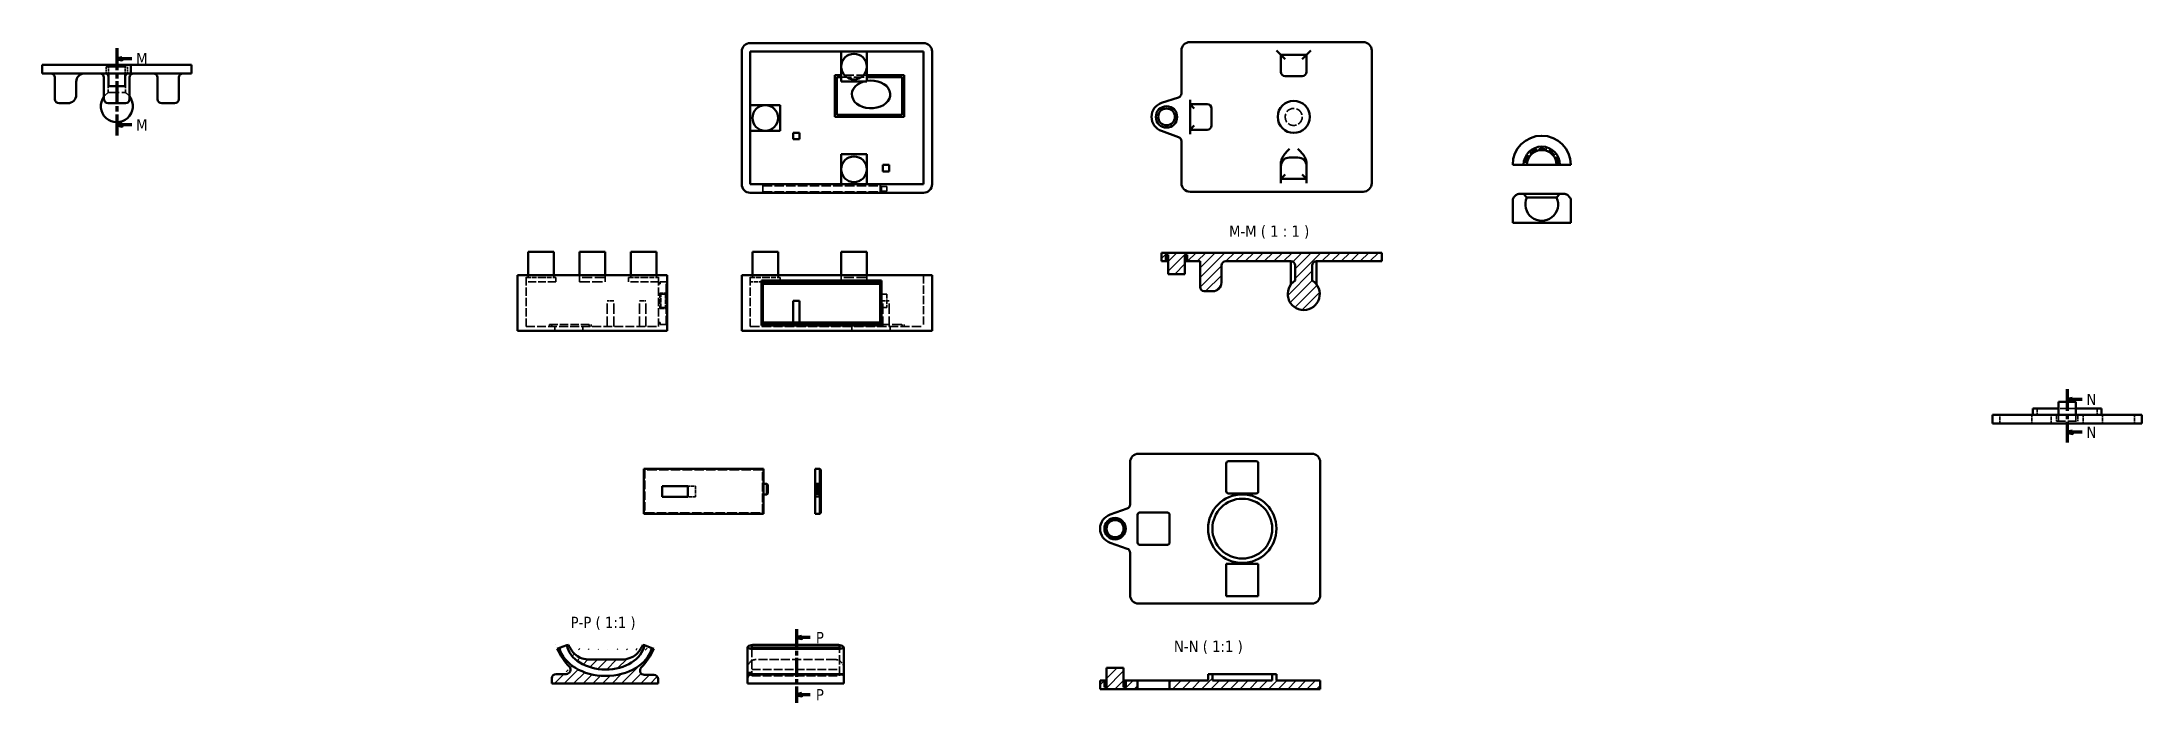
# Model space of a CAD drawing. Header units: millimetres. Extents: x -172 to 811, y 72 to 381.
import ezdxf

# ---------------------------------------------------------------- set-up
doc = ezdxf.new("R2010")
doc.units = ezdxf.units.MM
doc.linetypes.add('CHAIN', pattern=[0.3543, 0.2362, -0.0295, 0.0591, -0.0295])
doc.linetypes.add('DASHED', pattern=[0.2068, 0.1655, -0.0413])
for name, color, linetype, lineweight in [('기호(ISO)', 7, 'Continuous', 25), ('단면선(ISO)', 7, 'CHAIN', 70), ('외형선(ISO)', 7, 'Continuous', 50), ('은선 (ISO)', 7, 'DASHED', 35), ('해치 (ISO)', 7, 'Continuous', 18)]:
    doc.layers.add(name, color=color, linetype=linetype, lineweight=lineweight)
doc.styles.add('레이블 텍스트 (ISO)', font='tahoma.ttf')
pattern_1 = [(45, (0, 0), (-2.245064, 2.245064), [])]

# ---------------------------------------------------------------- blocks, each defined once
blk = doc.blocks.new('2dTransSection0')
at = {"layer": '단면선(ISO)', "linetype": 'CHAIN', "ltscale": 43.675648}
blk.add_line((-136.53, 378.61), (-136.53, 337.78), dxfattribs=at)
at = {"layer": '단면선(ISO)', "linetype": 'Continuous', "lineweight": 140}
for p, q in [((-136.53, 378.61), (-136.53, 368.73)), ((-136.53, 347.66), (-136.53, 337.78))]:
    blk.add_line(p, q, dxfattribs=at)
at = {"layer": '단면선(ISO)', "linetype": 'Continuous'}
for p, q in [((-134.03, 374.17), (-136.53, 373.67)), ((-134.03, 373.67), (-136.53, 373.67)), ((-136.53, 373.67), (-134.03, 373.17)), ((-134.03, 373.17), (-134.03, 374.17)), ((-129.5, 373.67), (-134.03, 373.67)), ((-134.03, 343.22), (-136.53, 342.72)), ((-134.03, 342.72), (-136.53, 342.72)), ((-136.53, 342.72), (-134.03, 342.22)), ((-134.03, 342.22), (-134.03, 343.22)), ((-129.5, 342.72), (-134.03, 342.72))]:
    blk.add_line(p, q, dxfattribs=at)
at = {"layer": '단면선(ISO)', "linetype": 'Continuous', "flags": 128}
for points in [[(-134.03, 374.17), (-136.53, 373.67), (-134.03, 373.17), (-134.03, 374.17)], [(-134.03, 343.22), (-136.53, 342.72), (-134.03, 342.22), (-134.03, 343.22)]]:
    blk.add_lwpolyline(points, dxfattribs=at)
at = {"layer": '단면선(ISO)'}
for points in [[(-134.03, 374.17), (-136.53, 373.67), (-134.03, 373.17), (-134.03, 374.17)], [(-134.03, 343.22), (-136.53, 342.72), (-134.03, 342.22), (-134.03, 343.22)]]:
    blk.add_solid(points, dxfattribs=at)
at = {"layer": '단면선(ISO)', "char_height": 5.25, "attachment_point": 7, "style": '레이블 텍스트 (ISO)'}
for insert in [(-127.51, 371.04), (-127.51, 340.09)]:
    blk.add_mtext('M', dxfattribs=dict(at, insert=insert))
blk = doc.blocks.new('2dTransSection1')
at = {"layer": '단면선(ISO)', "linetype": 'CHAIN', "ltscale": 43.210392}
blk.add_line((775.76, 219.21), (775.76, 194.19), dxfattribs=at)
at = {"layer": '단면선(ISO)', "linetype": 'Continuous', "lineweight": 140}
for p, q in [((775.76, 219.21), (775.76, 209.5)), ((775.76, 203.9), (775.76, 194.19))]:
    blk.add_line(p, q, dxfattribs=at)
at = {"layer": '단면선(ISO)', "linetype": 'Continuous'}
for p, q in [((778.26, 214.85), (775.76, 214.35)), ((778.26, 214.35), (775.76, 214.35)), ((775.76, 214.35), (778.26, 213.85)), ((778.26, 213.85), (778.26, 214.85)), ((782.73, 214.35), (778.26, 214.35)), ((778.26, 199.54), (775.76, 199.04)), ((778.26, 199.04), (775.76, 199.04)), ((775.76, 199.04), (778.26, 198.54)), ((778.26, 198.54), (778.26, 199.54)), ((782.73, 199.04), (778.26, 199.04))]:
    blk.add_line(p, q, dxfattribs=at)
at = {"layer": '단면선(ISO)', "linetype": 'Continuous', "flags": 128}
for points in [[(778.26, 214.85), (775.76, 214.35), (778.26, 213.85), (778.26, 214.85)], [(778.26, 199.54), (775.76, 199.04), (778.26, 198.54), (778.26, 199.54)]]:
    blk.add_lwpolyline(points, dxfattribs=at)
at = {"layer": '단면선(ISO)'}
for points in [[(778.26, 214.85), (775.76, 214.35), (778.26, 213.85), (778.26, 214.85)], [(778.26, 199.54), (775.76, 199.04), (778.26, 198.54), (778.26, 199.54)]]:
    blk.add_solid(points, dxfattribs=at)
at = {"layer": '단면선(ISO)', "char_height": 5.25, "attachment_point": 7, "style": '레이블 텍스트 (ISO)'}
for insert in [(784.79, 211.73), (784.79, 196.42)]:
    blk.add_mtext('N', dxfattribs=dict(at, insert=insert))
blk = doc.blocks.new('2dTransSection2')
at = {"layer": '단면선(ISO)', "linetype": 'CHAIN', "ltscale": 37.683731}
blk.add_line((181.44, 106.94), (181.44, 72.48), dxfattribs=at)
at = {"layer": '단면선(ISO)', "linetype": 'Continuous', "lineweight": 140}
for p, q in [((181.44, 106.94), (181.44, 99.19)), ((181.44, 80.23), (181.44, 72.48))]:
    blk.add_line(p, q, dxfattribs=at)
at = {"layer": '단면선(ISO)', "linetype": 'Continuous'}
for p, q in [((183.94, 103.56), (181.44, 103.06)), ((183.94, 103.06), (181.44, 103.06)), ((181.44, 103.06), (183.94, 102.56)), ((183.94, 102.56), (183.94, 103.56)), ((187.77, 103.06), (183.94, 103.06)), ((183.94, 76.86), (181.44, 76.36)), ((183.94, 76.36), (181.44, 76.36)), ((181.44, 76.36), (183.94, 75.86)), ((183.94, 75.86), (183.94, 76.86)), ((187.77, 76.36), (183.94, 76.36))]:
    blk.add_line(p, q, dxfattribs=at)
at = {"layer": '단면선(ISO)', "linetype": 'Continuous', "flags": 128}
for points in [[(183.94, 103.56), (181.44, 103.06), (183.94, 102.56), (183.94, 103.56)], [(183.94, 76.86), (181.44, 76.36), (183.94, 75.86), (183.94, 76.86)]]:
    blk.add_lwpolyline(points, dxfattribs=at)
at = {"layer": '단면선(ISO)'}
for points in [[(183.94, 103.56), (181.44, 103.06), (183.94, 102.56), (183.94, 103.56)], [(183.94, 76.86), (181.44, 76.36), (183.94, 75.86), (183.94, 76.86)]]:
    blk.add_solid(points, dxfattribs=at)
at = {"layer": '단면선(ISO)', "char_height": 5.25, "attachment_point": 7, "style": '레이블 텍스트 (ISO)'}
for insert in [(190.46, 100.44), (190.46, 73.73)]:
    blk.add_mtext('P', dxfattribs=dict(at, insert=insert))

msp = doc.modelspace()

# ---------------------------------------------------------------- hatches: boundary and pattern name
at = {"layer": '해치 (ISO)'}
h = msp.add_hatch(dxfattribs=at)
h.set_pattern_fill('ANSI31', color=256, scale=25.4, style=0)
h.set_pattern_definition(pattern_1)
edge = h.paths.add_edge_path()
edge.add_ellipse((376.16, 268.99), major_axis=(0, -4), ratio=1, start_angle=0, end_angle=90)
edge.add_line((380.16, 268.99), (380.16, 276.99))
edge.add_ellipse((382.16, 276.99), major_axis=(-2, 0), ratio=1, start_angle=270, end_angle=360, ccw=False)
edge.add_line((382.16, 278.99), (412.66, 278.99))
edge.add_ellipse((412.66, 276.99), major_axis=(0, 2), ratio=1, start_angle=270, end_angle=360, ccw=False)
edge.add_line((414.66, 276.99), (414.66, 269.99))
edge.add_ellipse((418.66, 263.65), major_axis=(-4, 6.34), ratio=1, start_angle=0, end_angle=295.54224)
edge.add_line((422.66, 269.99), (422.66, 276.99))
edge.add_ellipse((424.66, 276.99), major_axis=(-2, 0), ratio=1, start_angle=270, end_angle=360, ccw=False)
edge.add_line((424.66, 278.99), (455.16, 278.99))
edge.add_line((455.16, 278.99), (455.16, 282.99))
edge.add_line((455.16, 282.99), (352.16, 282.99))
edge.add_line((352.16, 282.99), (352.16, 278.99))
edge.add_line((352.16, 278.99), (354.16, 278.99))
edge.add_line((354.16, 278.99), (354.16, 281.99))
edge.add_line((354.16, 281.99), (355.26, 281.99))
edge.add_line((355.26, 281.99), (355.26, 272.99))
edge.add_line((355.26, 272.99), (363.06, 272.99))
edge.add_line((363.06, 272.99), (363.06, 281.99))
edge.add_line((363.06, 281.99), (364.16, 281.99))
edge.add_line((364.16, 281.99), (364.16, 278.99))
edge.add_line((364.16, 278.99), (370.16, 278.99))
edge.add_line((370.16, 278.99), (370.16, 266.99))
edge.add_ellipse((372.16, 266.99), major_axis=(-2, 0), ratio=1, start_angle=0, end_angle=90)
edge.add_line((372.16, 264.99), (376.16, 264.99))
h = msp.add_hatch(dxfattribs=at)
h.set_pattern_fill('ANSI31', color=256, scale=25.4, style=0)
h.set_pattern_definition(pattern_1)
edge = h.paths.add_edge_path()
edge.add_ellipse((114.71, 83.64), major_axis=(2, 0), ratio=1, start_angle=0, end_angle=90)
edge.add_line((114.71, 85.64), (110.18, 85.64))
edge.add_ellipse((110.18, 87.64), major_axis=(0, -2), ratio=1, start_angle=225.6702, end_angle=360, ccw=False)
edge.add_ellipse((92.12, 113.64), major_axis=(0, -32), ratio=0.8125, start_angle=39.75144, end_angle=60.16582)
edge.add_line((114.68, 97.72), (113.74, 98.09))
edge.add_ellipse((92.12, 101.12), major_axis=(-22.01, 0), ratio=0.726484, start_angle=10.48611, end_angle=169.08726, ccw=False)
edge.add_line((70.48, 98.21), (69.51, 97.86))
edge.add_ellipse((92.12, 113.64), major_axis=(0, -32), ratio=0.8125, start_angle=299.55749, end_angle=319.27704)
edge.add_ellipse((73.71, 88.02), major_axis=(1.45, 1.37), ratio=1, start_angle=226.65449, end_angle=360, ccw=False)
edge.add_line((73.71, 86.02), (69, 86.02))
edge.add_ellipse((69, 84.02), major_axis=(0, 2), ratio=1, start_angle=0, end_angle=90)
edge.add_line((67, 84.02), (67, 81.64))
edge.add_line((67, 81.64), (116.71, 81.64))
edge.add_line((116.71, 81.64), (116.71, 83.64))
edge = h.paths.add_edge_path()
edge.add_line((74.7, 99.74), (73.97, 99.48))
edge.add_ellipse((92.12, 101.12), major_axis=(-18.3, 0), ratio=0.709777, start_angle=7.25509, end_angle=172.65252)
edge.add_line((110.27, 99.46), (109.55, 99.74))
edge.add_spline(control_points=[(109.55, 99.74), (109.22, 99.06), (108.86, 98.39), (108.48, 97.73)], knot_values=[-0.852127, -0.852127, -0.852127, -0.852127, -0.624099, -0.624099, -0.624099, -0.624099], degree=3, periodic=0)
edge.add_spline(control_points=[(108.48, 97.73), (107.93, 96.79), (107.23, 95.94), (105.59, 94.51), (104.65, 93.94), (102.44, 93.03), (101.15, 92.78), (99.85, 92.78)], knot_values=[-1.044547, -1.044547, -1.044547, -1.044547, -0.717595, -0.717595, -0.390644, -0.390644, 0, 0, 0, 0], degree=3, periodic=0)
edge.add_line((99.85, 92.78), (84.4, 92.78))
edge.add_spline(control_points=[(84.4, 92.78), (83.31, 92.78), (82.23, 92.95), (80.16, 93.65), (79.19, 94.17), (77.29, 95.62), (76.42, 96.61), (75.76, 97.73)], knot_values=[-1.044547, -1.044547, -1.044547, -1.044547, -0.717595, -0.717595, -0.390644, -0.390644, 0, 0, 0, 0], degree=3, periodic=0)
edge.add_spline(control_points=[(75.76, 97.73), (75.38, 98.39), (75.02, 99.06), (74.7, 99.74)], knot_values=[-0.227868, -0.227868, -0.227868, -0.227868, 0, 0, 0, 0], degree=3, periodic=0)
h = msp.add_hatch(dxfattribs=at)
h.set_pattern_fill('ANSI31', color=256, scale=25.4, style=0)
h.set_pattern_definition(pattern_1)
h.paths.add_polyline_path([(325.41, 79.92), (325.41, 82.92), (323.41, 82.92), (323.41, 78.92), (340.91, 78.92), (340.91, 82.92), (335.41, 82.92), (335.41, 79.92), (334.41, 79.92), (334.41, 88.92), (326.41, 88.92), (326.41, 79.92)])
h.paths.add_polyline_path([(405.91, 82.92), (405.91, 85.92), (403.91, 85.92), (403.91, 82.92), (375.91, 82.92), (375.91, 85.92), (373.91, 85.92), (373.91, 82.92), (355.91, 82.92), (355.91, 78.92), (426.41, 78.92), (426.41, 82.92)])

# ---------------------------------------------------------------- linework, layer by layer
at = {"layer": '외형선(ISO)'}
for p, q in [((155.78, 377), (155.78, 315)), ((240.78, 381), (159.78, 381)), ((159.78, 377), (240.78, 377)), ((159.78, 315), (159.78, 377)), ((202.28, 377), (202.28, 370)), ((214.28, 370), (214.28, 377)), ((240.78, 377), (240.78, 315)), ((244.78, 315), (244.78, 377)), ((361.47, 357.47), (361.47, 377.49)), ((365.47, 381.49), (446.47, 381.49)), ((405.97, 377.49), (407.97, 375.49)), ((419.97, 375.49), (407.97, 375.49)), ((407.97, 375.49), (407.97, 367.49)), ((407.97, 375.49), (409.97, 373.49)), ((419.97, 375.49), (417.97, 373.49)), ((419.97, 375.49), (421.97, 377.49)), ((419.97, 367.49), (419.97, 375.49)), ((450.47, 315.49), (450.47, 377.49)), ((-171.53, 370.83), (-167.53, 370.83)), ((-171.53, 370.83), (-171.53, 366.83)), ((-167.53, 366.83), (-171.53, 366.83)), ((-167.53, 370.83), (-147.87, 370.83)), ((-167.53, 366.83), (-147.87, 366.83)), ((-165.53, 364.83), (-165.53, 354.83)), ((-145.99, 370.83), (-147.87, 370.83)), ((-147.87, 366.83), (-145.99, 366.83)), ((-145.99, 370.83), (-143.12, 370.83)), ((-145.99, 366.83), (-143.12, 366.83)), ((-129.94, 370.83), (-143.12, 370.83)), ((-129.94, 366.83), (-143.12, 366.83)), ((-142.53, 364.83), (-142.53, 354.83)), ((-140.43, 360.83), (-140.43, 366.83)), ((-132.63, 360.83), (-132.63, 366.83)), ((-130.53, 364.83), (-130.53, 354.83)), ((-129.94, 370.83), (-127.46, 370.83)), ((-129.94, 366.83), (-129.94, 370.83)), ((-129.94, 366.83), (-127.46, 366.83)), ((-125.55, 370.83), (-127.46, 370.83)), ((-127.46, 366.83), (-125.55, 366.83)), ((-125.55, 370.83), (-105.53, 370.83)), ((-125.55, 366.83), (-105.53, 366.83)), ((-117.53, 364.83), (-117.53, 354.83)), ((-107.53, 364.83), (-107.53, 354.83)), ((-105.53, 370.83), (-101.53, 370.83)), ((-101.53, 366.83), (-105.53, 366.83)), ((-101.53, 366.83), (-101.53, 370.83)), ((199.28, 366), (199.28, 346.5)), ((202.28, 366), (199.28, 366)), ((200.28, 347.5), (200.28, 365)), ((200.28, 365), (202.28, 365)), ((202.28, 370), (202.28, 363)), ((214.28, 363), (214.28, 370)), ((231.78, 366), (214.28, 366)), ((214.28, 365), (230.78, 365)), ((230.78, 365), (230.78, 347.5)), ((231.78, 346.5), (231.78, 366)), ((409.97, 365.49), (417.97, 365.49)), ((-155.53, 356.83), (-155.53, 362.83)), ((-132.63, 360.83), (-140.43, 360.83)), ((202.28, 363), (214.28, 363)), ((352.11, 353.08), (360.06, 355.56)), ((365.47, 354.49), (365.47, 352.49)), ((-163.53, 352.83), (-159.53, 352.83)), ((-140.53, 352.83), (-132.53, 352.83)), ((-115.53, 352.83), (-109.53, 352.83)), ((166.78, 352), (159.78, 352)), ((173.78, 352), (166.78, 352)), ((173.78, 340), (173.78, 352)), ((199.28, 346.5), (231.78, 346.5)), ((230.78, 347.5), (200.28, 347.5)), ((371.47, 352.49), (365.47, 352.49)), ((365.47, 352.49), (367.47, 350.49)), ((365.47, 352.49), (365.47, 340.49)), ((371.47, 352.49), (373.47, 352.49)), ((375.47, 342.49), (375.47, 350.49)), ((159.78, 340), (166.78, 340)), ((166.78, 340), (173.78, 340)), ((179.78, 339), (179.78, 336)), ((182.78, 339), (179.78, 339)), ((179.78, 336), (182.78, 336)), ((182.78, 336), (182.78, 339)), ((360.14, 337.03), (352.11, 339.9)), ((361.47, 315.49), (361.47, 335.15)), ((365.47, 340.49), (367.47, 342.49)), ((365.47, 340.49), (371.47, 340.49)), ((365.47, 340.49), (365.47, 338.49)), ((373.47, 340.49), (371.47, 340.49)), ((214.28, 329), (202.28, 329)), ((202.28, 329), (202.28, 322)), ((214.28, 322), (214.28, 329)), ((407.97, 324.56), (407.97, 323.49)), ((415.97, 327.49), (411.97, 327.49)), ((419.97, 323.49), (419.97, 324.56)), ((240.78, 315), (159.78, 315)), ((202.28, 322), (202.28, 315)), ((214.28, 315), (214.28, 322)), ((221.78, 324), (221.78, 321)), ((224.78, 324), (221.78, 324)), ((221.78, 321), (224.78, 321)), ((224.78, 321), (224.78, 324)), ((407.97, 323.49), (407.97, 317.49)), ((407.97, 317.49), (409.97, 319.49)), ((407.97, 317.49), (407.97, 315.49)), ((407.97, 317.49), (419.97, 317.49)), ((419.97, 317.49), (417.97, 319.49)), ((419.97, 317.49), (419.97, 323.49)), ((419.97, 315.49), (419.97, 317.49)), ((516.98, 324.08), (516.4, 324.08)), ((516.98, 324.08), (517.81, 324.08)), ((519.23, 324.08), (517.81, 324.08)), ((521.49, 324.08), (519.23, 324.08)), ((523.06, 324.08), (521.49, 324.08)), ((536.93, 324.08), (523.06, 324.08)), ((538.51, 324.08), (536.93, 324.08)), ((540.77, 324.08), (538.51, 324.08)), ((542.18, 324.08), (540.77, 324.08)), ((542.18, 324.08), (543.01, 324.08)), ((543.6, 324.08), (543.01, 324.08)), ((159.78, 311), (240.78, 311)), ((446.47, 311.49), (365.47, 311.49)), ((516.4, 307.61), (516.4, 296.9)), ((516.98, 309.02), (517.81, 309.85)), ((521.49, 310.44), (519.23, 310.44)), ((523.06, 308.79), (521.49, 310.44)), ((521.49, 310.44), (538.51, 310.44)), ((523.06, 308.79), (536.93, 308.79)), ((538.51, 310.44), (536.93, 308.79)), ((540.77, 310.44), (538.51, 310.44)), ((542.18, 309.85), (543.01, 309.02)), ((543.6, 296.9), (543.6, 307.61)), ((516.4, 296.9), (543.6, 296.9)), ((67.88, 283.44), (55.88, 283.44)), ((55.88, 272.44), (55.88, 283.44)), ((67.88, 272.44), (67.88, 283.44)), ((91.88, 283.44), (79.88, 283.44)), ((79.88, 272.44), (79.88, 283.44)), ((91.88, 272.44), (91.88, 283.44)), ((115.88, 283.44), (103.88, 283.44)), ((103.88, 272.44), (103.88, 283.44)), ((115.88, 272.44), (115.88, 283.44)), ((172.78, 283.44), (160.78, 283.44)), ((160.78, 272.44), (160.78, 283.44)), ((172.78, 272.44), (172.78, 283.44)), ((214.28, 283.44), (202.28, 283.44)), ((202.28, 272.44), (202.28, 283.44)), ((214.28, 272.44), (214.28, 283.44)), ((455.16, 282.99), (352.16, 282.99)), ((352.16, 282.99), (352.16, 278.99)), ((352.16, 278.99), (354.16, 278.99)), ((354.16, 278.99), (354.16, 281.99)), ((354.16, 281.99), (355.26, 281.99)), ((355.26, 278.99), (354.16, 278.99)), ((355.26, 281.99), (355.26, 272.99)), ((363.06, 272.99), (363.06, 281.99)), ((363.06, 281.99), (364.16, 281.99)), ((364.16, 278.99), (363.06, 278.99)), ((364.16, 281.99), (364.16, 278.99)), ((364.16, 278.99), (370.16, 278.99)), ((370.16, 278.99), (370.16, 266.99)), ((380.16, 268.99), (380.16, 276.99)), ((382.16, 278.99), (412.66, 278.99)), ((412.66, 278.99), (412.66, 274.99)), ((414.66, 276.99), (414.66, 269.99)), ((422.66, 269.99), (422.66, 276.99)), ((424.66, 278.99), (455.16, 278.99)), ((424.66, 274.99), (424.66, 278.99)), ((455.16, 278.99), (455.16, 282.99)), ((50.88, 272.44), (50.88, 246.44)), ((50.88, 272.44), (54.88, 272.44)), ((54.88, 272.44), (116.88, 272.44)), ((116.88, 272.44), (120.88, 272.44)), ((120.88, 246.44), (120.88, 272.44)), ((155.78, 272.44), (155.78, 246.44)), ((155.78, 272.44), (159.78, 272.44)), ((159.78, 272.44), (240.78, 272.44)), ((221.08, 269.94), (165.08, 269.94)), ((165.08, 269.94), (165.58, 269.44)), ((165.08, 269.94), (165.08, 248.94)), ((165.58, 269.44), (220.58, 269.44)), ((165.58, 249.44), (165.58, 269.44)), ((165.58, 268.44), (220.58, 268.44)), ((220.58, 269.44), (221.08, 269.94)), ((220.58, 269.44), (220.58, 264.04)), ((221.08, 248.94), (221.08, 269.94)), ((244.78, 272.44), (240.78, 272.44)), ((244.78, 272.44), (244.78, 246.44)), ((355.26, 272.99), (363.06, 272.99)), ((412.66, 274.99), (412.66, 268.15)), ((424.66, 268.15), (424.66, 274.99)), ((179.78, 250.44), (179.78, 260.44)), ((179.78, 260.44), (182.78, 260.44)), ((182.78, 250.44), (182.78, 260.44)), ((220.58, 264.04), (220.73, 263.89)), ((220.58, 264.04), (220.58, 256.84)), ((220.73, 256.99), (220.58, 256.84)), ((220.58, 256.84), (220.58, 249.44)), ((220.73, 263.89), (220.73, 256.99)), ((372.16, 264.99), (376.16, 264.99)), ((54.88, 246.44), (50.88, 246.44)), ((54.88, 246.44), (116.88, 246.44)), ((120.88, 246.44), (116.88, 246.44)), ((159.78, 246.44), (155.78, 246.44)), ((159.78, 246.44), (240.78, 246.44)), ((165.58, 249.44), (165.08, 248.94)), ((165.08, 248.94), (221.08, 248.94)), ((220.58, 250.44), (165.58, 250.44)), ((220.58, 249.44), (165.58, 249.44)), ((221.08, 248.94), (220.58, 249.44)), ((240.78, 246.44), (244.78, 246.44)), ((740.76, 207.22), (744.76, 207.22)), ((740.76, 207.22), (740.76, 203.22)), ((744.76, 207.22), (764.5, 207.22)), ((771.76, 210.22), (759.76, 210.22)), ((759.76, 207.22), (759.76, 210.22)), ((766.39, 207.22), (764.5, 207.22)), ((766.39, 207.22), (769.15, 207.22)), ((782.38, 207.22), (769.15, 207.22)), ((779.76, 213.22), (771.76, 213.22)), ((771.76, 207.22), (771.76, 213.22)), ((779.76, 207.22), (779.76, 213.22)), ((791.76, 210.22), (779.76, 210.22)), ((782.38, 207.22), (785.14, 207.22)), ((787.02, 207.22), (785.14, 207.22)), ((787.02, 207.22), (806.76, 207.22)), ((791.76, 207.22), (791.76, 210.22)), ((806.76, 207.22), (810.76, 207.22)), ((810.76, 203.22), (810.76, 207.22)), ((744.76, 203.22), (740.76, 203.22)), ((744.76, 203.22), (764.5, 203.22)), ((764.5, 203.22), (766.39, 203.22)), ((769.15, 203.22), (766.39, 203.22)), ((769.15, 203.22), (782.38, 203.22)), ((785.14, 203.22), (782.38, 203.22)), ((785.14, 203.22), (787.02, 203.22)), ((787.02, 203.22), (806.76, 203.22)), ((810.76, 203.22), (806.76, 203.22)), ((422.41, 188.98), (341.41, 188.98)), ((110.02, 181.92), (110.02, 160.92)), ((166.02, 181.92), (110.02, 181.92)), ((166.02, 160.92), (166.02, 181.92)), ((192.25, 181.92), (190.05, 181.92)), ((190.05, 160.92), (190.05, 181.92)), ((192.75, 181.42), (192.25, 181.92)), ((192.25, 181.92), (192.25, 174.92)), ((192.75, 161.42), (192.75, 181.42)), ((337.41, 184.98), (337.41, 165.24)), ((382.41, 171.48), (382.41, 184.48)), ((383.41, 185.48), (396.41, 185.48)), ((397.41, 184.48), (397.41, 171.48)), ((426.41, 122.98), (426.41, 184.98)), ((118.62, 173.92), (130.62, 173.92)), ((118.62, 168.92), (118.62, 173.92)), ((130.62, 168.92), (118.62, 168.92)), ((130.62, 173.92), (130.62, 168.92)), ((166.02, 174.92), (167.47, 174.92)), ((166.02, 169.92), (167.47, 169.92)), ((167.97, 174.42), (167.47, 174.92)), ((167.47, 174.92), (167.47, 169.92)), ((167.97, 170.42), (167.47, 169.92)), ((167.97, 170.42), (167.97, 174.42)), ((191.24, 174.42), (190.74, 174.92)), ((190.74, 174.92), (190.74, 169.92)), ((192.44, 174.92), (190.74, 174.92)), ((191.24, 170.42), (190.74, 169.92)), ((190.74, 169.92), (192.44, 169.92)), ((191.24, 170.42), (191.24, 174.42)), ((191.24, 174.42), (191.94, 174.42)), ((191.94, 170.42), (191.24, 170.42)), ((191.94, 174.42), (192.44, 174.92)), ((191.94, 174.42), (191.94, 170.42)), ((191.94, 170.42), (192.44, 169.92)), ((192.25, 169.92), (192.25, 160.92)), ((192.44, 169.92), (192.44, 174.92)), ((396.41, 170.48), (383.41, 170.48)), ((110.02, 160.92), (166.02, 160.92)), ((192.25, 160.92), (190.05, 160.92)), ((192.25, 160.92), (192.75, 161.42)), ((336.06, 163.35), (328.11, 160.59)), ((340.91, 147.48), (340.91, 160.48)), ((341.91, 161.48), (354.91, 161.48)), ((355.91, 160.48), (355.91, 147.48)), ((328.11, 147.37), (336.06, 144.61)), ((337.41, 142.72), (337.41, 122.98)), ((354.91, 146.48), (341.91, 146.48)), ((382.41, 137.48), (397.41, 137.48)), ((382.41, 122.48), (382.41, 137.48)), ((397.41, 137.48), (397.41, 122.48)), ((341.41, 118.98), (422.41, 118.98)), ((397.41, 122.48), (382.41, 122.48)), ((70.48, 98.21), (73.97, 99.48)), ((74.7, 99.74), (73.97, 99.48)), ((110.27, 99.46), (109.55, 99.74)), ((110.27, 99.46), (113.74, 98.09)), ((160.49, 99.48), (201.49, 99.48)), ((160.49, 98.21), (160.49, 99.48)), ((162.49, 99.74), (199.49, 99.74)), ((201.49, 99.48), (201.49, 98.21)), ((70.48, 98.21), (69.51, 97.86)), ((99.85, 92.78), (84.4, 92.78)), ((114.68, 97.72), (113.74, 98.09)), ((201.49, 98.21), (160.49, 98.21)), ((160.49, 97.86), (201.49, 97.86)), ((334.41, 88.92), (326.41, 88.92)), ((326.41, 88.92), (326.41, 79.92)), ((334.41, 79.92), (334.41, 88.92)), ((67, 84.02), (67, 81.64)), ((67, 81.64), (116.71, 81.64)), ((73.71, 86.02), (69, 86.02)), ((114.71, 85.64), (110.18, 85.64)), ((116.71, 81.64), (116.71, 83.64)), ((158.49, 86.99), (158.49, 85.27)), ((158.49, 84.02), (158.49, 81.64)), ((160.49, 81.64), (158.49, 81.64)), ((202.49, 86.02), (160.49, 86.02)), ((160.49, 81.64), (202.49, 81.64)), ((203.49, 81.64), (202.49, 81.64)), ((203.49, 85.02), (203.49, 84.02)), ((203.49, 81.64), (203.49, 84.02)), ((325.41, 82.92), (323.41, 82.92)), ((323.41, 82.92), (323.41, 78.92)), ((323.41, 78.92), (340.91, 78.92)), ((325.41, 79.92), (325.41, 82.92)), ((325.41, 82.92), (326.41, 82.92)), ((326.41, 79.92), (325.41, 79.92)), ((334.41, 82.92), (335.41, 82.92)), ((335.41, 79.92), (334.41, 79.92)), ((340.91, 82.92), (335.41, 82.92)), ((335.41, 82.92), (335.41, 79.92)), ((340.91, 78.92), (340.91, 82.92)), ((341.91, 82.92), (340.91, 82.92)), ((340.91, 78.92), (341.91, 78.92)), ((341.91, 82.92), (354.91, 82.92)), ((354.91, 78.92), (341.91, 78.92)), ((355.91, 82.92), (354.91, 82.92)), ((354.91, 78.92), (355.91, 78.92)), ((373.91, 82.92), (355.91, 82.92)), ((355.91, 82.92), (355.91, 78.92)), ((355.91, 78.92), (426.41, 78.92)), ((375.91, 85.92), (373.91, 85.92)), ((373.91, 85.92), (373.91, 82.92)), ((375.91, 82.92), (375.91, 85.92)), ((375.91, 85.92), (403.91, 85.92)), ((403.91, 82.92), (375.91, 82.92)), ((405.91, 85.92), (403.91, 85.92)), ((403.91, 85.92), (403.91, 82.92)), ((405.91, 82.92), (405.91, 85.92)), ((426.41, 82.92), (405.91, 82.92)), ((426.41, 78.92), (426.41, 82.92))]:
    msp.add_line(p, q, dxfattribs=at)
for centre, radius in [((208.28, 370), 6), ((413.97, 346.49), 7.5), ((166.78, 346), 6), ((354.47, 346.49), 5), ((354.47, 346.49), 3.9), ((208.28, 322), 6), ((389.91, 153.98), 16), ((389.91, 153.98), 14), ((330.41, 153.98), 5), ((330.41, 153.98), 4)]:
    msp.add_circle(centre, radius, dxfattribs=at)
for centre, radius, start, end in [((159.78, 377), 4, 90, 180), ((240.78, 377), 4, 0, 90), ((365.47, 377.49), 4, 90, 180), ((446.47, 377.49), 4, 0, 90), ((-167.53, 364.83), 2, 0, 90), ((-151.53, 362.83), 4, 90, 180), ((-144.53, 364.83), 2, 0, 90), ((-128.53, 364.83), 2, 90, 180), ((-119.53, 364.83), 2, 0, 90), ((-105.53, 364.83), 2, 90, 180), ((409.97, 367.49), 2, 180, 270), ((417.97, 367.49), 2, 270, 0), ((-163.53, 354.83), 2, 180, 270), ((-159.53, 356.83), 4, 270, 0), ((-136.53, 351.49), 7.5, 143.1301, 36.8699), ((-140.53, 354.83), 2, 180, 270), ((-132.53, 354.83), 2, 270, 0), ((-115.53, 354.83), 2, 180, 270), ((-109.53, 354.83), 2, 270, 0), ((359.47, 357.47), 2, 287.30932, 0), ((354.47, 346.49), 7, 109.66223, 250.33777), ((373.47, 350.49), 2, 0, 90), ((359.47, 335.15), 2, 0, 70.33777), ((373.47, 342.49), 2, 270, 0), ((530, 324.08), 13.6, 0, 180), ((411.97, 323.49), 4, 90, 180), ((415.97, 323.49), 4, 0, 90), ((530, 324.08), 8.51, 0, 180), ((530, 324.08), 6.93, 0, 180), ((159.78, 315), 4, 180, 270), ((240.78, 315), 4, 270, 0), ((365.47, 315.49), 4, 180, 270), ((446.47, 315.49), 4, 270, 0), ((518.4, 307.61), 2, 135, 180), ((519.23, 308.44), 2, 90, 135), ((530, 305.55), 7.65, 155, 25), ((540.77, 308.44), 2, 45, 90), ((541.6, 307.61), 2, 0, 45), ((382.16, 276.99), 2, 90, 180), ((412.66, 276.99), 2, 0, 90), ((424.66, 276.99), 2, 90, 180), ((372.16, 266.99), 2, 180, 270), ((376.16, 268.99), 4, 270, 0), ((418.66, 263.65), 7.5, 122.22888, 57.77112), ((341.41, 184.98), 4, 90, 180), ((422.41, 184.98), 4, 0, 90), ((383.41, 184.48), 1, 90, 180), ((396.41, 184.48), 1, 0, 90), ((383.41, 171.48), 1, 180, 270), ((396.41, 171.48), 1, 270, 0), ((330.41, 153.98), 7, 109.13009, 250.86991), ((335.41, 165.24), 2, 289.13009, 0), ((341.91, 160.48), 1, 90, 180), ((354.91, 160.48), 1, 0, 90), ((341.91, 147.48), 1, 180, 270), ((354.91, 147.48), 1, 270, 0), ((335.41, 142.72), 2, 0, 70.86991), ((341.41, 122.98), 4, 180, 270), ((422.41, 122.98), 4, 270, 0), ((73.71, 88.02), 2, 270, 43.34551), ((110.18, 87.64), 2, 135.6702, 270), ((69, 84.02), 2, 90, 180), ((114.71, 83.64), 2, 0, 90), ((160.49, 84.02), 2, 90, 180), ((202.49, 85.02), 1, 0, 90)]:
    msp.add_arc(centre, radius, start, end, dxfattribs=at)
for centre, major_axis, ratio, start_param, end_param in [((216.28, 357), (-9, 0), 0.722222, 5.10718, 11.219667), ((92.12, 101.12), (-18.3, 0), 0.709777, 0.126625, 3.013355), ((92.12, 113.64), (0, -32), 0.8125, 5.228264, 5.572436), ((92.12, 101.12), (-22.01, 0), 0.726484, 0.183017, 2.951129), ((92.12, 113.64), (0, -32), 0.8125, 0.693793, 1.050092)]:
    msp.add_ellipse(centre, major_axis=major_axis, ratio=ratio, start_param=start_param, end_param=end_param, dxfattribs=at)
for points, knots in [([(407.97, 324.56), (407.97, 325.07), (408.04, 325.62), (408.34, 326.69), (408.57, 327.2), (409.18, 328.34), (409.68, 329.03), (410.8, 330.33), (411.41, 330.94), (411.97, 331.49)], [2.022129, 2.022129, 2.022129, 2.022129, 2.1750554, 2.1750554, 2.3279819, 2.3279819, 2.5631075, 2.5631075, 2.7982331, 2.7982331, 2.7982331, 2.7982331]), ([(415.97, 331.49), (416.52, 330.94), (417.13, 330.33), (418.25, 329.03), (418.75, 328.34), (419.37, 327.2), (419.59, 326.69), (419.89, 325.62), (419.97, 325.07), (419.97, 324.56)], [0, 0, 0, 0, 0.2351256, 0.2351256, 0.4702513, 0.4702513, 0.6231777, 0.6231777, 0.7761042, 0.7761042, 0.7761042, 0.7761042]), ([(158.51, 98.47), (158.54, 98.62), (158.64, 98.76), (159, 99.06), (159.29, 99.21), (160.02, 99.47), (160.46, 99.57), (161.19, 99.67), (161.44, 99.7), (161.96, 99.74), (162.23, 99.74), (162.49, 99.74)], [0.0296364, 0.0296364, 0.0296364, 0.0296364, 0.1577429, 0.1577429, 0.3151021, 0.3151021, 0.4716707, 0.4716707, 0.5516074, 0.5516074, 0.6315233, 0.6315233, 0.6315233, 0.6315233]), ([(160.49, 97.86), (160.24, 97.86), (159.98, 97.87), (159.5, 97.94), (159.28, 97.99), (158.91, 98.12), (158.76, 98.19), (158.6, 98.31), (158.56, 98.36), (158.52, 98.43), (158.51, 98.45), (158.51, 98.47)], [0, 0, 0, 0, 0.0778786, 0.0778786, 0.155894, 0.155894, 0.2341891, 0.2341891, 0.2748478, 0.2748478, 0.2945993, 0.2945993, 0.2945993, 0.2945993]), ([(158.51, 98.47), (158.51, 98.05), (158.51, 97.63), (158.51, 96.74), (158.51, 96.3), (158.51, 95.86)], [0.0029073, 0.0029073, 0.0029073, 0.0029073, 0.1442313, 0.1442313, 0.2887387, 0.2887387, 0.2887387, 0.2887387]), ([(199.49, 99.74), (200.01, 99.74), (200.53, 99.71), (201.49, 99.58), (201.92, 99.48), (202.67, 99.23), (202.96, 99.08), (203.28, 98.83), (203.36, 98.74), (203.45, 98.59), (203.47, 98.53), (203.48, 98.47)], [0, 0, 0, 0, 0.1555429, 0.1555429, 0.3114636, 0.3114636, 0.4681664, 0.4681664, 0.5497737, 0.5497737, 0.6017983, 0.6017983, 0.6017983, 0.6017983]), ([(203.48, 98.47), (203.46, 98.41), (203.42, 98.34), (203.24, 98.2), (203.1, 98.12), (202.73, 98), (202.51, 97.94), (202.15, 97.89), (202.02, 97.88), (201.76, 97.86), (201.63, 97.86), (201.49, 97.86)], [0.0209502, 0.0209502, 0.0209502, 0.0209502, 0.0787098, 0.0787098, 0.1572322, 0.1572322, 0.2354519, 0.2354519, 0.2755155, 0.2755155, 0.3155686, 0.3155686, 0.3155686, 0.3155686]), ([(84.4, 92.78), (83.31, 92.78), (82.23, 92.95), (80.16, 93.65), (79.19, 94.17), (77.29, 95.62), (76.42, 96.61), (75.76, 97.73)], [-1.044547, -1.044547, -1.044547, -1.044547, -0.717595, -0.717595, -0.390644, -0.390644, 0, 0, 0, 0]), ([(108.48, 97.73), (107.93, 96.79), (107.23, 95.94), (105.59, 94.51), (104.65, 93.94), (102.44, 93.03), (101.15, 92.78), (99.85, 92.78)], [-1.044547, -1.044547, -1.044547, -1.044547, -0.717595, -0.717595, -0.390644, -0.390644, 0, 0, 0, 0]), ([(158.51, 95.86), (158.51, 95.52), (158.51, 95.18), (158.5, 94.36), (158.5, 93.88), (158.5, 92.89), (158.49, 92.39), (158.49, 91.89), (158.49, 91.87), (158.49, 91.86)], [0, 0, 0, 0, 0.1187761, 0.1187761, 0.2965392, 0.2965392, 0.4992064, 0.4992064, 0.5062509, 0.5062509, 0.5062509, 0.5062509]), ([(203.49, 91.86), (203.49, 91.87), (203.49, 91.89), (203.49, 92.39), (203.49, 92.89), (203.49, 93.88), (203.49, 94.36), (203.48, 95.18), (203.48, 95.52), (203.48, 95.86)], [-0.0070434, -0.0070434, -0.0070434, -0.0070434, 0, 0, 0.2026364, 0.2026364, 0.3803723, 0.3803723, 0.4991304, 0.4991304, 0.4991304, 0.4991304]), ([(158.49, 88.02), (158.49, 88.02), (158.49, 88.01), (158.49, 87.65), (158.49, 87.3), (158.49, 86.99)], [-0.0007229, -0.0007229, -0.0007229, -0.0007229, 0, 0, 0.2541524, 0.2541524, 0.2541524, 0.2541524]), ([(160.49, 86.64), (160.49, 86.64), (160.48, 86.64), (160.19, 86.64), (159.91, 86.64), (159.41, 86.64), (159.19, 86.64), (158.83, 86.66), (158.69, 86.69), (158.53, 86.8), (158.49, 86.88), (158.49, 86.99)], [-0.3467306, -0.3467306, -0.3467306, -0.3467306, -0.3449278, -0.3449278, -0.2593074, -0.2593074, -0.1735726, -0.1735726, -0.081275, -0.081275, 0, 0, 0, 0]), ([(158.49, 85.27), (158.49, 84.78), (158.49, 84.4), (158.49, 84.08), (158.49, 84.04), (158.49, 84.02)], [0, 0, 0, 0, 0.203639, 0.203639, 0.323639, 0.323639, 0.323639, 0.323639]), ([(203.49, 85.02), (203.49, 85.02), (203.49, 85.04), (203.49, 85.13), (203.49, 85.24), (203.49, 85.5), (203.49, 85.65), (203.49, 85.96), (203.49, 86.11), (203.49, 86.53), (203.49, 86.79), (203.49, 87.38), (203.49, 87.7), (203.49, 88.01)], [0, 0, 0, 0, 0.0627058, 0.0627058, 0.1630351, 0.1630351, 0.2576397, 0.2576397, 0.3428524, 0.3428524, 0.4814715, 0.4814715, 0.6579913, 0.6579913, 0.6579913, 0.6579913])]:
    msp.add_open_spline(points, degree=3, knots=knots, dxfattribs=at)
for points in [[(75.76, 97.73), (75.38, 98.39), (75.02, 99.06), (74.7, 99.74)], [(109.55, 99.74), (109.22, 99.06), (108.86, 98.39), (108.48, 97.73)], [(203.48, 95.86), (203.48, 96.9), (203.48, 97.74), (203.48, 98.47)], [(158.49, 91.86), (158.49, 90.44), (158.49, 89.14), (158.49, 88.02)], [(203.49, 88.02), (203.49, 89.14), (203.49, 90.44), (203.49, 91.86)]]:
    msp.add_open_spline(points, degree=3, dxfattribs=at)
at = {"layer": '은선 (ISO)', "ltscale": 25.31909}
for p, q in [((-141.53, 369.83), (-131.53, 369.83)), ((770.76, 204.22), (780.76, 204.22))]:
    msp.add_line(p, q, dxfattribs=at)
at = {"layer": '은선 (ISO)', "ltscale": 5.711227}
for p, q in [((-141.53, 369.83), (-141.53, 366.83)), ((-140.43, 366.83), (-140.43, 369.83)), ((-132.63, 366.83), (-132.63, 369.83)), ((-131.53, 369.83), (-131.53, 366.83)), ((92.88, 260.44), (95.88, 260.44)), ((107.88, 260.44), (110.88, 260.44)), ((221.78, 260.44), (224.78, 260.44)), ((761.76, 207.22), (761.76, 210.22)), ((770.76, 207.22), (770.76, 204.22)), ((771.76, 204.22), (771.76, 207.22)), ((779.76, 204.22), (779.76, 207.22)), ((780.76, 207.22), (780.76, 204.22)), ((789.76, 207.22), (789.76, 210.22))]:
    msp.add_line(p, q, dxfattribs=at)
at = {"layer": '은선 (ISO)', "ltscale": 13.326329}
for p, q in [((-140.53, 364.83), (-140.53, 357.83)), ((-132.53, 364.83), (-132.53, 357.83)), ((54.88, 271.44), (61.88, 271.44)), ((61.88, 271.44), (68.88, 271.44)), ((102.88, 271.44), (109.88, 271.44)), ((109.88, 271.44), (116.88, 271.44)), ((159.78, 271.44), (166.78, 271.44)), ((166.78, 271.44), (173.78, 271.44))]:
    msp.add_line(p, q, dxfattribs=at)
at = {"layer": '은선 (ISO)', "ltscale": 29.01354}
for p, q in [((214.28, 366), (202.28, 366)), ((202.28, 365), (214.28, 365)), ((91.88, 271.44), (79.88, 271.44)), ((79.88, 269.44), (91.88, 269.44)), ((214.28, 271.44), (202.28, 271.44)), ((92.88, 248.44), (92.88, 260.44)), ((95.88, 248.44), (95.88, 260.44)), ((107.88, 248.44), (107.88, 260.44)), ((110.88, 248.44), (110.88, 260.44)), ((221.78, 248.44), (221.78, 260.44)), ((224.78, 248.44), (224.78, 260.44))]:
    msp.add_line(p, q, dxfattribs=at)
at = {"layer": '은선 (ISO)', "ltscale": 30.381165}
msp.add_line((-140.53, 357.83), (-132.53, 357.83), dxfattribs=at)
at = {"layer": '은선 (ISO)', "ltscale": 1.332543}
for p, q in [((165.58, 315), (165.58, 314.3)), ((220.58, 314.3), (220.58, 315)), ((116.88, 268.44), (117.58, 268.44)), ((117.58, 250.44), (116.88, 250.44))]:
    msp.add_line(p, q, dxfattribs=at)
at = {"layer": '은선 (ISO)', "ltscale": 1.648618}
for p, q in [((221.08, 313.9), (220.58, 314.4)), ((165.08, 311), (165.58, 311.5)), ((220.58, 311.5), (221.08, 311)), ((120.88, 269.94), (120.38, 269.44)), ((117.98, 263.54), (117.48, 264.04)), ((117.48, 256.84), (117.98, 257.34)), ((120.38, 249.44), (120.88, 248.94)), ((110.52, 181.42), (110.02, 181.92)), ((165.52, 181.42), (166.02, 181.92)), ((110.52, 161.42), (110.02, 160.92)), ((166.02, 160.92), (165.52, 161.42))]:
    msp.add_line(p, q, dxfattribs=at)
at = {"layer": '은선 (ISO)', "ltscale": 26.595745}
for p, q in [((165.58, 314.3), (220.58, 314.3)), ((165.58, 311.5), (220.58, 311.5)), ((165.52, 181.42), (110.52, 181.42)), ((110.52, 161.42), (165.52, 161.42))]:
    msp.add_line(p, q, dxfattribs=at)
at = {"layer": '은선 (ISO)', "ltscale": 5.330472}
for p, q in [((165.58, 311.5), (165.58, 314.3)), ((220.58, 311.5), (220.58, 314.3)), ((120.38, 269.44), (117.58, 269.44)), ((120.38, 249.44), (117.58, 249.44))]:
    msp.add_line(p, q, dxfattribs=at)
at = {"layer": '은선 (ISO)', "ltscale": 1.154003}
for p, q in [((220.73, 311.35), (221.08, 311.7)), ((120.53, 263.89), (120.18, 263.54)), ((120.53, 256.99), (120.18, 257.34)), ((220.73, 263.89), (221.08, 263.54)), ((220.73, 256.99), (221.08, 257.34))]:
    msp.add_line(p, q, dxfattribs=at)
at = {"layer": '은선 (ISO)', "ltscale": 4.188206}
for p, q in [((221.08, 313.9), (221.08, 311.7)), ((223.58, 313.9), (223.58, 311.7)), ((117.98, 263.54), (120.18, 263.54)), ((120.18, 257.34), (117.98, 257.34))]:
    msp.add_line(p, q, dxfattribs=at)
at = {"layer": '은선 (ISO)', "ltscale": 4.759339}
for p, q in [((221.08, 313.9), (223.58, 313.9)), ((221.08, 311.7), (223.58, 311.7)), ((221.08, 263.54), (223.58, 263.54)), ((221.08, 257.34), (223.58, 257.34))]:
    msp.add_line(p, q, dxfattribs=at)
at = {"layer": '은선 (ISO)', "ltscale": 23.210833}
for p, q in [((54.88, 248.44), (54.88, 272.44)), ((116.88, 248.44), (116.88, 272.44)), ((159.78, 248.44), (159.78, 272.44)), ((240.78, 272.44), (240.78, 248.44))]:
    msp.add_line(p, q, dxfattribs=at)
at = {"layer": '은선 (ISO)', "ltscale": 22.566086}
for p, q in [((68.88, 269.44), (54.88, 269.44)), ((116.88, 269.44), (102.88, 269.44))]:
    msp.add_line(p, q, dxfattribs=at)
at = {"layer": '은선 (ISO)', "ltscale": 1.903676}
for p, q in [((55.88, 271.44), (55.88, 272.44)), ((67.88, 271.44), (67.88, 272.44)), ((79.88, 271.44), (79.88, 272.44)), ((91.88, 271.44), (91.88, 272.44)), ((103.88, 271.44), (103.88, 272.44)), ((115.88, 271.44), (115.88, 272.44)), ((117.58, 268.44), (117.58, 269.44)), ((160.78, 271.44), (160.78, 272.44)), ((172.78, 271.44), (172.78, 272.44)), ((202.28, 271.44), (202.28, 272.44)), ((214.28, 271.44), (214.28, 272.44)), ((65.88, 248.44), (65.88, 249.44)), ((66.88, 248.44), (66.88, 249.44)), ((84.38, 248.44), (84.38, 249.44)), ((85.38, 248.44), (85.38, 249.44)), ((117.58, 249.44), (117.58, 250.44)), ((199.28, 248.44), (199.28, 249.44)), ((200.28, 248.44), (200.28, 249.44)), ((230.78, 248.44), (230.78, 249.44)), ((231.78, 248.44), (231.78, 249.44))]:
    msp.add_line(p, q, dxfattribs=at)
at = {"layer": '은선 (ISO)', "ltscale": 3.807451}
for p, q in [((68.88, 271.44), (68.88, 269.44)), ((79.88, 271.44), (79.88, 269.44)), ((91.88, 269.44), (91.88, 271.44)), ((102.88, 271.44), (102.88, 269.44)), ((173.78, 271.44), (173.78, 269.44)), ((202.28, 271.44), (202.28, 269.44)), ((214.28, 269.44), (214.28, 271.44)), ((68.38, 248.44), (68.38, 246.44)), ((81.38, 248.44), (81.38, 246.44)), ((179.78, 248.44), (179.78, 250.44)), ((182.78, 248.44), (182.78, 250.44)), ((207.28, 248.44), (207.28, 246.44)), ((225.28, 248.44), (225.28, 246.44))]:
    msp.add_line(p, q, dxfattribs=at)
at = {"layer": '은선 (ISO)', "ltscale": 24.17795}
for p, q in [((120.38, 249.44), (120.38, 269.44)), ((110.52, 181.42), (110.52, 161.42)), ((165.52, 161.42), (165.52, 181.42))]:
    msp.add_line(p, q, dxfattribs=at)
at = {"layer": '은선 (ISO)', "ltscale": 11.041799}
msp.add_line((165.58, 269.44), (159.78, 269.44), dxfattribs=at)
at = {"layer": '은선 (ISO)', "ltscale": 13.707084}
msp.add_line((117.48, 264.04), (117.48, 256.84), dxfattribs=at)
at = {"layer": '은선 (ISO)', "ltscale": 5.520849}
for p, q in [((120.38, 264.04), (117.48, 264.04)), ((117.48, 256.84), (120.38, 256.84))]:
    msp.add_line(p, q, dxfattribs=at)
at = {"layer": '은선 (ISO)', "ltscale": 11.803308}
for p, q in [((117.98, 257.34), (117.98, 263.54)), ((120.18, 263.54), (120.18, 257.34)), ((223.58, 263.54), (223.58, 257.34))]:
    msp.add_line(p, q, dxfattribs=at)
at = {"layer": '은선 (ISO)', "ltscale": 0.494515}
for p, q in [((120.38, 264.04), (120.53, 263.89)), ((120.53, 256.99), (120.38, 256.84))]:
    msp.add_line(p, q, dxfattribs=at)
at = {"layer": '은선 (ISO)', "ltscale": 13.135951}
msp.add_line((120.53, 263.89), (120.53, 256.99), dxfattribs=at)
at = {"layer": '은선 (ISO)', "ltscale": 24.983881}
msp.add_line((54.88, 248.44), (116.88, 248.44), dxfattribs=at)
at = {"layer": '은선 (ISO)', "ltscale": 23.573502}
msp.add_line((65.88, 249.44), (85.38, 249.44), dxfattribs=at)
at = {"layer": '은선 (ISO)', "ltscale": 26.112186}
msp.add_line((159.78, 248.44), (240.78, 248.44), dxfattribs=at)
at = {"layer": '은선 (ISO)', "ltscale": 27.079304}
msp.add_line((220.58, 249.44), (231.78, 249.44), dxfattribs=at)
at = {"layer": '은선 (ISO)', "ltscale": 7.615002}
for p, q in [((744.26, 203.22), (744.26, 207.22)), ((759.26, 207.22), (759.26, 203.22)), ((768.26, 203.22), (768.26, 207.22)), ((783.26, 207.22), (783.26, 203.22)), ((792.26, 207.22), (792.26, 203.22)), ((807.26, 207.22), (807.26, 203.22)), ((130.62, 173.92), (134.08, 173.92)), ((134.08, 168.92), (130.62, 168.92)), ((190.05, 173.92), (192.05, 173.92)), ((192.05, 168.92), (190.05, 168.92))]:
    msp.add_line(p, q, dxfattribs=at)
at = {"layer": '은선 (ISO)', "ltscale": 19.54973}
msp.add_line((779.76, 210.22), (771.76, 210.22), dxfattribs=at)
at = {"layer": '은선 (ISO)', "ltscale": 9.518778}
for p, q in [((134.08, 173.92), (134.08, 168.92)), ((165.83, 174.92), (165.83, 169.92)), ((192.05, 173.92), (192.05, 168.92)), ((192.25, 169.92), (192.25, 174.92))]:
    msp.add_line(p, q, dxfattribs=at)
at = {"layer": '은선 (ISO)', "ltscale": 0.511446}
for p, q in [((165.83, 174.92), (166.02, 174.92)), ((166.02, 169.92), (165.83, 169.92))]:
    msp.add_line(p, q, dxfattribs=at)
at = {"layer": '은선 (ISO)', "ltscale": 24.782398}
for p, q in [((201.49, 99.46), (160.49, 99.46)), ((160.49, 98.09), (201.49, 98.09)), ((160.49, 97.72), (201.49, 97.72)), ((160.49, 88.13), (201.49, 88.13)), ((201.49, 85.64), (160.49, 85.64)), ((160.49, 85.13), (201.49, 85.13))]:
    msp.add_line(p, q, dxfattribs=at)
at = {"layer": '은선 (ISO)', "ltscale": 26.20174}
for p, q in [((160.49, 98.21), (160.49, 85.13)), ((201.49, 85.13), (201.49, 98.21))]:
    msp.add_line(p, q, dxfattribs=at)
at = {"layer": '은선 (ISO)', "ltscale": 24.304932}
msp.add_circle((413.97, 346.49), 4, dxfattribs=at)
at = {"layer": '은선 (ISO)', "ltscale": 5.980787}
for centre, start, end in [((-142.53, 364.83), 0, 90), ((-130.53, 364.83), 90, 180), ((160.49, 83.64), 90, 180)]:
    msp.add_arc(centre, 2, start, end, dxfattribs=at)
at = {"layer": '은선 (ISO)', "ltscale": 5.208561}
for start, end in [(122.22888, 143.1301), (36.8699, 57.77112)]:
    msp.add_arc((-136.53, 351.49), 7.5, start, end, dxfattribs=at)
at = {"layer": '은선 (ISO)', "ltscale": 23.242924}
msp.add_arc((530, 324.08), 7.65, 0, 180, dxfattribs=at)
at = {"layer": '은선 (ISO)', "ltscale": 11.961675}
for centre, start, end in [((162.49, 88.78), 90, 180), ((199.49, 88.78), 0, 90)]:
    msp.add_arc(centre, 4, start, end, dxfattribs=at)
at = {"layer": '은선 (ISO)', "ltscale": 2.990344}
msp.add_arc((202.49, 84.64), 1, 0, 90, dxfattribs=at)
at = {"layer": '은선 (ISO)', "ltscale": 2.857536}
msp.add_ellipse((216.28, 357), major_axis=(-9, 0), ratio=0.722222, start_param=4.936482, end_param=5.10718, dxfattribs=at)
at = {"layer": '은선 (ISO)', "ltscale": 11.416112}
msp.add_open_spline([(162.49, 99.74), (161.98, 99.74), (161.46, 99.71), (160.5, 99.56), (160.06, 99.46), (159.32, 99.19), (159.02, 99.03), (158.71, 98.76), (158.63, 98.67), (158.54, 98.51), (158.52, 98.44), (158.51, 98.38)], degree=3, knots=[0, 0, 0, 0, 0.1558792, 0.1558792, 0.3119582, 0.3119582, 0.4684523, 0.4684523, 0.5495743, 0.5495743, 0.601224, 0.601224, 0.601224, 0.601224], dxfattribs=at)
at = {"layer": '은선 (ISO)', "ltscale": 5.590063}
msp.add_open_spline([(158.51, 98.38), (158.53, 98.31), (158.57, 98.24), (158.74, 98.09), (158.89, 98.01), (159.26, 97.87), (159.47, 97.82), (159.84, 97.76), (159.97, 97.75), (160.23, 97.73), (160.36, 97.72), (160.49, 97.72)], degree=3, knots=[0.0208725, 0.0208725, 0.0208725, 0.0208725, 0.0784364, 0.0784364, 0.1567738, 0.1567738, 0.2349512, 0.2349512, 0.2751202, 0.2751202, 0.3152837, 0.3152837, 0.3152837, 0.3152837], dxfattribs=at)
at = {"layer": '은선 (ISO)', "ltscale": 11.416113}
msp.add_open_spline([(203.48, 98.38), (203.45, 98.54), (203.36, 98.69), (203, 99.01), (202.7, 99.17), (201.97, 99.44), (201.54, 99.55), (200.81, 99.67), (200.55, 99.7), (200.03, 99.73), (199.76, 99.74), (199.49, 99.74)], degree=3, knots=[0.0295124, 0.0295124, 0.0295124, 0.0295124, 0.1570435, 0.1570435, 0.3138851, 0.3138851, 0.4703094, 0.4703094, 0.5505459, 0.5505459, 0.6307714, 0.6307714, 0.6307714, 0.6307714], dxfattribs=at)
at = {"layer": '은선 (ISO)', "ltscale": 5.590062}
msp.add_open_spline([(201.49, 97.72), (201.75, 97.72), (202.01, 97.74), (202.49, 97.81), (202.71, 97.87), (203.08, 98), (203.23, 98.08), (203.39, 98.21), (203.43, 98.26), (203.47, 98.33), (203.48, 98.36), (203.48, 98.38)], degree=3, knots=[0, 0, 0, 0, 0.0779961, 0.0779961, 0.1560649, 0.1560649, 0.2342822, 0.2342822, 0.2747665, 0.2747665, 0.2944129, 0.2944129, 0.2944129, 0.2944129], dxfattribs=at)
at = {"layer": '은선 (ISO)', "ltscale": 25.559547}
msp.add_open_spline([(199.49, 92.78), (197.08, 92.78), (194.66, 92.78), (188.49, 92.78), (184.74, 92.78), (180.99, 92.78), (177.24, 92.78), (173.49, 92.78), (167.33, 92.78), (164.91, 92.78), (162.49, 92.78)], degree=3, knots=[-4.1, -4.1, -4.1, -4.1, -3.375, -3.375, -2.25, -2.25, -2.25, -1.125, -1.125, -0.4, -0.4, -0.4, -0.4], dxfattribs=at)
at = {"layer": '은선 (ISO)', "ltscale": 6.685082}
msp.add_open_spline([(158.49, 86.58), (158.49, 86.46), (158.53, 86.39), (158.7, 86.28), (158.84, 86.26), (159.21, 86.23), (159.43, 86.24), (159.93, 86.24), (160.2, 86.24), (160.48, 86.24), (160.49, 86.24), (160.49, 86.24)], degree=3, knots=[-0.3517508, -0.3517508, -0.3517508, -0.3517508, -0.2669649, -0.2669649, -0.1719827, -0.1719827, -0.084331, -0.084331, 0, 0, 0.0018666, 0.0018666, 0.0018666, 0.0018666], dxfattribs=at)
at = {"layer": '은선 (ISO)', "ltscale": 1.943389}
msp.add_open_spline([(202.49, 85.64), (202.36, 85.64), (202.21, 85.64), (201.88, 85.64), (201.69, 85.64), (201.49, 85.64)], degree=3, knots=[0.7048291, 0.7048291, 0.7048291, 0.7048291, 0.7492202, 0.7492202, 0.8069067, 0.8069067, 0.8069067, 0.8069067], dxfattribs=at)
at = {"layer": '은선 (ISO)', "ltscale": 0.018558}
msp.add_open_spline([(203.49, 88.01), (203.49, 88.01), (203.49, 88.01), (203.49, 88.02)], degree=3, dxfattribs=at)

# ---------------------------------------------------------------- block references
at = {"layer": '단면선(ISO)'}
for name in ['2dTransSection0', '2dTransSection1', '2dTransSection2']:
    msp.add_blockref(name, (0, 0), dxfattribs=at)

# ---------------------------------------------------------------- texts
at = {"layer": '기호(ISO)', "char_height": 5.25, "attachment_point": 7, "style": '레이블 텍스트 (ISO)'}
for s, insert in [('M-M ( 1 : 1 )', (383.69, 289.49)), ('P-P ( 1:1 )', (75.72, 106.6)), ('N-N ( 1:1 )', (357.94, 95.42))]:
    msp.add_mtext(s, dxfattribs=dict(at, insert=insert))

doc.saveas('drawing.dxf')
